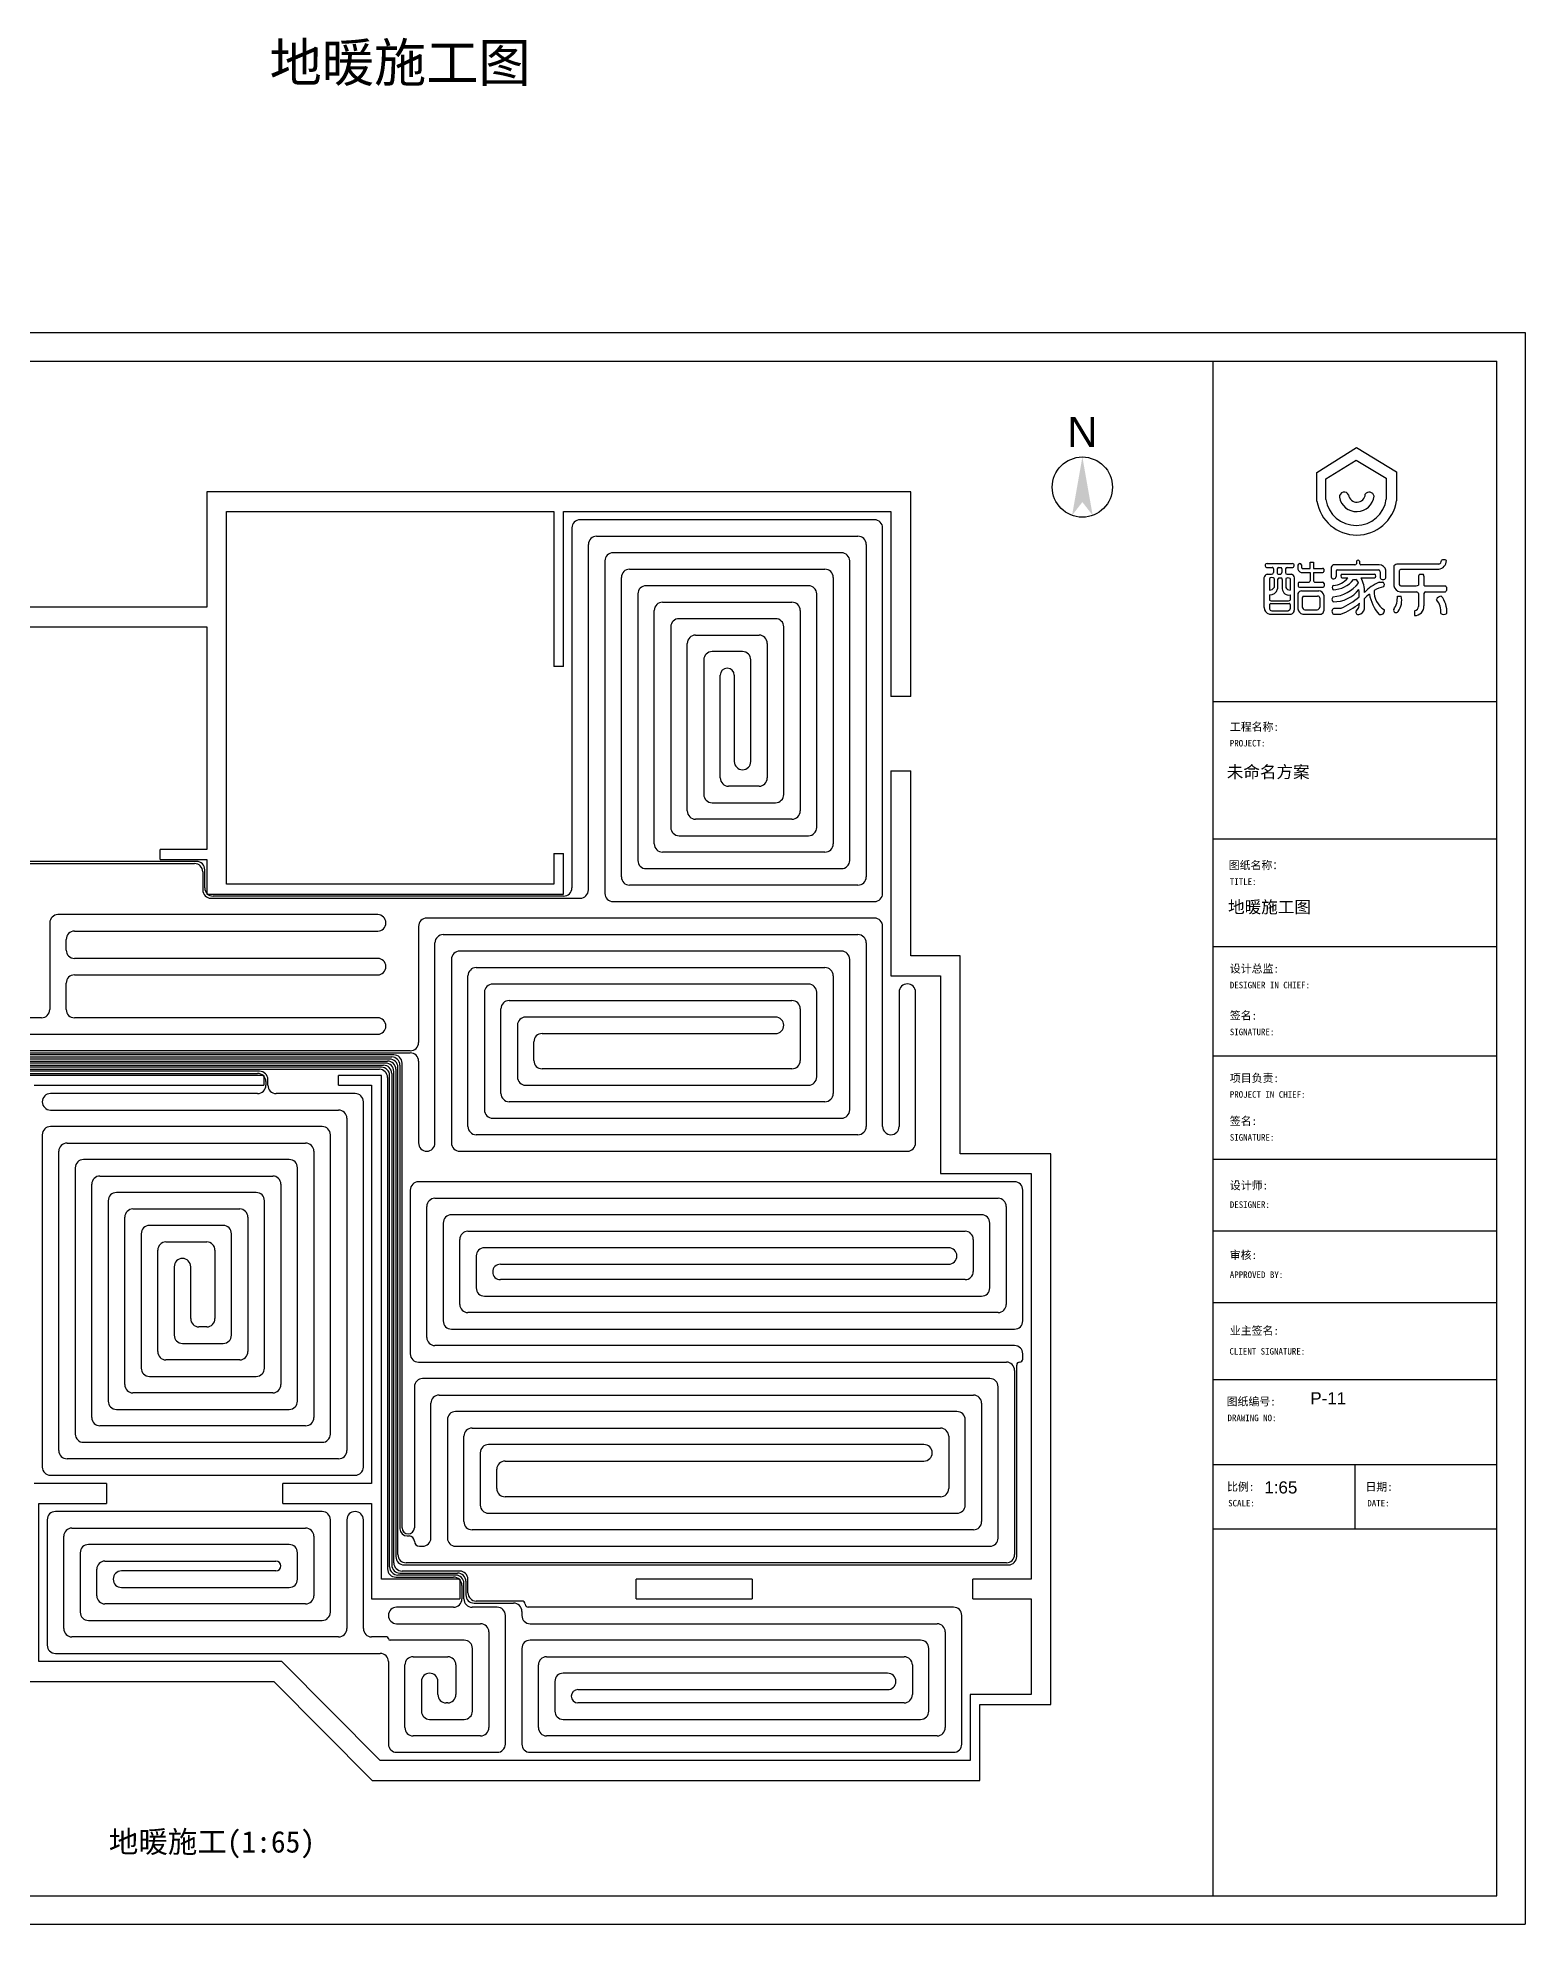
# Model space of a CAD drawing. Header units: inches. Extents: x 0 to 27300, y -27333 to -4451.
# Drawn here: x 9254 to 27300, y -27333 to -4451 of the extents above; entities that cross this region are included whole.
import ezdxf

# ---------------------------------------------------------------- set-up
doc = ezdxf.new("R2010")
doc.units = ezdxf.units.IN
doc.header["$MEASUREMENT"] = 0
for name, color, linetype in [('A2-建筑墙体', 255, 'Continuous'), ('P9-符号标注', 1, 'Continuous'), ('图框', 4, 'Continuous'), ('地暖管', 7, 'Continuous')]:
    doc.layers.add(name, color=color, linetype=linetype)
doc.styles.add('1dac53a31aeba2370b97106346818e54', font='', dxfattribs={"height": 43.198381})
doc.styles.add('1f488f4b2ef1b152d32ed8bb140b4ed1', font='', dxfattribs={"height": 43.198381})
doc.styles.add('2ee4a1918873d97d1977456be36b2fac', font='', dxfattribs={"height": 52.798021})
doc.styles.add('58c27925b294fd0c30aaffbcf10887a5', font='', dxfattribs={"height": 52.798021})
doc.styles.add('5d7050954b2bbd82e94d75c8334c1a07', font='', dxfattribs={"height": 52.798021})
doc.styles.add('6cdbe4c37f334f9b3f18b74c6616af9b', font='', dxfattribs={"height": 43.198381})
doc.styles.add('871ba157db02772189435026d6a1f12a', font='', dxfattribs={"height": 52.798021})
doc.styles.add('b55c54cd7af753c58a5ed410a0ddc4e6', font='', dxfattribs={"height": 43.198381})
doc.styles.add('DEFAULT_COMPASS_TEXT_STYLE13.239135297263294', font='', dxfattribs={"height": 198.587029})
doc.styles.add('eec79cf32286c9bcb9e9a0388136559f', font='', dxfattribs={"height": 43.198381})
doc.styles.add('fecaf8cb5bb26a9b40f5bfd342b1b301', font='', dxfattribs={"height": 52.798021})
doc.styles.add('LAYER_TEXT_STYLE_YELLOW_327.83400727600923_ZH', font='', dxfattribs={"height": 327.834007})
doc.styles.add('LAYER_TEXT_STYLE_YELLOW_650_ZH', font='', dxfattribs={"height": 580.357143})
doc.styles.add('macro_bim_design_name_ZH', font='', dxfattribs={"height": 80.1})
doc.styles.add('macro_bim_page_name_ZH', font='', dxfattribs={"height": 80.1})
doc.styles.add('macro_bim_page_number', font='', dxfattribs={"height": 80.1})
doc.styles.add('macro_bim_view_ratio', font='', dxfattribs={"height": 80.1})
doc.styles.get('1dac53a31aeba2370b97106346818e54').set_extended_font_data('SimSun')
doc.styles.get('1f488f4b2ef1b152d32ed8bb140b4ed1').set_extended_font_data('SimSun')
doc.styles.get('2ee4a1918873d97d1977456be36b2fac').set_extended_font_data('SimSun')
doc.styles.get('58c27925b294fd0c30aaffbcf10887a5').set_extended_font_data('SimSun')
doc.styles.get('5d7050954b2bbd82e94d75c8334c1a07').set_extended_font_data('SimSun')
doc.styles.get('6cdbe4c37f334f9b3f18b74c6616af9b').set_extended_font_data('SimSun')
doc.styles.get('871ba157db02772189435026d6a1f12a').set_extended_font_data('SimSun')
doc.styles.get('b55c54cd7af753c58a5ed410a0ddc4e6').set_extended_font_data('SimSun')
doc.styles.get('DEFAULT_COMPASS_TEXT_STYLE13.239135297263294').set_extended_font_data('Arial')
doc.styles.get('eec79cf32286c9bcb9e9a0388136559f').set_extended_font_data('SimSun')
doc.styles.get('fecaf8cb5bb26a9b40f5bfd342b1b301').set_extended_font_data('SimSun')
doc.styles.get('LAYER_TEXT_STYLE_YELLOW_327.83400727600923_ZH').set_extended_font_data('SimSun')
doc.styles.get('LAYER_TEXT_STYLE_YELLOW_650_ZH').set_extended_font_data('SimSun')
doc.styles.get('macro_bim_design_name_ZH').set_extended_font_data('SimSun')
doc.styles.get('macro_bim_page_name_ZH').set_extended_font_data('SimSun')
doc.styles.get('macro_bim_page_number').set_extended_font_data('Arial')
doc.styles.get('macro_bim_view_ratio').set_extended_font_data('Arial')

# ---------------------------------------------------------------- blocks, each defined once
blk = doc.blocks.new('1017054')
at = {"layer": '图框', "linetype": 'Continuous'}
for p, q in [((0.6, -8420), (11879.4, -8420)), ((0.6, -16820), (0.6, -8420)), ((11879.4, -8420), (11879.4, -16820)), ((150.6, -16670), (150.6, -8570)), ((155.4, -8570), (11729.4, -8570)), ((10229.5, -8570), (10229.5, -16670)), ((11729.4, -16670), (11729.4, -8570)), ((10779.5, -9157.8), (10989, -9025.4)), ((10989, -9025.4), (11199.7, -9154.6)), ((10779.5, -9309.1), (10779.5, -9157.8)), ((10827.1, -9190.6), (10985.9, -9092.1)), ((10985.9, -9092.1), (11145.7, -9187.4)), ((11199.7, -9154.6), (11199.7, -9308.1)), ((10827.1, -9300.7), (10827.1, -9190.6)), ((11145.7, -9187.4), (11145.7, -9298.5)), ((10516, -9638.2), (10649.4, -9638.2)), ((10679, -9646.9), (10679, -9668.4)), ((10698.5, -9645.8), (10698.5, -9659.9)), ((10743.9, -9664.3), (10743.9, -9631.6)), ((10743.9, -9631.6), (10761.1, -9631.6)), ((10761.1, -9631.6), (10761.1, -9664.3)), ((10978.7, -9644.7), (10871.7, -9644.7)), ((10987.8, -9625.8), (10987.8, -9639.2)), ((11005, -9625.8), (11005, -9639.2)), ((11108.5, -9644.7), (11010.5, -9644.7)), ((11185.8, -9651.3), (11185.8, -9755.9)), ((11423.8, -9641.2), (11208.3, -9641.2)), ((10500, -9714), (10500, -9870.6)), ((10516.5, -9694.8), (10539.6, -9694.8)), ((10517.5, -9659.8), (10542.9, -9659.8)), ((10529.4, -9718.3), (10529.4, -9778.2)), ((10550.4, -9666.9), (10550.4, -9686.3)), ((10553.1, -9717.5), (10553.1, -9764.5)), ((10568.9, -9666.9), (10568.9, -9686.3)), ((10572.1, -9722), (10572.1, -9772.4)), ((10578.3, -9659.6), (10588.4, -9659.6)), ((10578.3, -9694.8), (10588.4, -9694.8)), ((10578.3, -9714.4), (10588.4, -9714.4)), ((10593.9, -9666.9), (10593.9, -9686.3)), ((10596.3, -9722), (10596.3, -9772.4)), ((10613.6, -9666.9), (10613.6, -9686.3)), ((10614.5, -9717.5), (10614.5, -9764.5)), ((10621.8, -9694.8), (10644.9, -9694.8)), ((10622.9, -9659.8), (10647.9, -9659.8)), ((10637.7, -9718.3), (10637.7, -9778.2)), ((10660.1, -9714), (10660.1, -9884.4)), ((10680.2, -9743.1), (10680.2, -9757.9)), ((10686.9, -9736.4), (10739.1, -9736.4)), ((10704.1, -9686.4), (10743.9, -9686.4)), ((10704.3, -9664.3), (10743.9, -9664.3)), ((10743.9, -9686.4), (10743.9, -9730)), ((10761.1, -9664.3), (10809.3, -9664.3)), ((10761.1, -9685.6), (10809.8, -9685.6)), ((10761.1, -9685.6), (10761.1, -9730.2)), ((10766.4, -9736.4), (10808.7, -9736.4)), ((10816.5, -9668.6), (10816.5, -9680.6)), ((10817.3, -9743.3), (10817.3, -9757.7)), ((10855.3, -9657.7), (10855.3, -9708.4)), ((10880.1, -9678.8), (10880.1, -9706.5)), ((10887.5, -9672), (11104.9, -9672)), ((10910.4, -9714.1), (10943, -9714.1)), ((10912.3, -9694.7), (11083.7, -9694.7)), ((10973.1, -9723), (10985.5, -9723)), ((11012.4, -9714.1), (11083.9, -9714.1)), ((11107.6, -9737.1), (11127, -9737.1)), ((11113.3, -9682.5), (11113.3, -9713.5)), ((11143.8, -9714.1), (11143.8, -9674.1)), ((11213, -9677.6), (11213, -9748.9)), ((11222.8, -9756.7), (11303.9, -9756.7)), ((11223.1, -9668.1), (11422.3, -9668.1)), ((11314.9, -9705.6), (11314.9, -9751.8)), ((11322.9, -9694.6), (11339.5, -9694.6)), ((11344.4, -9705.7), (11344.4, -9752.1)), ((11354.5, -9757), (11454.4, -9757)), ((10529.4, -9804.4), (10529.4, -9831)), ((10529.4, -9853.9), (10529.4, -9876.8)), ((10535.8, -9849.4), (10633.5, -9849.4)), ((10537.1, -9834.6), (10630, -9834.6)), ((10637.7, -9804.4), (10637.7, -9831)), ((10637.7, -9853.9), (10637.7, -9876.8)), ((10678.1, -9795.8), (10678.1, -9878.3)), ((10687.1, -9763.1), (10811.6, -9763.1)), ((10698.5, -9782.5), (10789.7, -9782.5)), ((10701.9, -9821.1), (10701.9, -9867.3)), ((10706.1, -9809.8), (10782.9, -9809.8)), ((10795, -9819.6), (10795, -9869.2)), ((10815.4, -9806), (10815.4, -9888.1)), ((11031, -9876.9), (11031, -9822.5)), ((11203.9, -9809.9), (11224.6, -9809.9)), ((11218.2, -9787.6), (11305.1, -9787.6)), ((11316.4, -9796.6), (11316.4, -9864.4)), ((11343.9, -9796.4), (11343.9, -9861.9)), ((11352.4, -9787.6), (11454.7, -9787.6)), ((11462.8, -9763.9), (11462.8, -9780.4)), ((10528.2, -9905.3), (10643.9, -9905.3)), ((10541, -9887.2), (10629.8, -9887.2)), ((10704.2, -9905.1), (10801.8, -9905.1)), ((10715.6, -9882.4), (10779.9, -9882.4)), ((10867.5, -9906.4), (10905, -9906.4)), ((10907.3, -9874.9), (10869.2, -9874.9)), ((11295.1, -9888.3), (11295.1, -9912.6)), ((11729.4, -10367.6), (10229.5, -10367.6)), ((10229.5, -11091), (11729.4, -11091)), ((10229.5, -11659.7), (11729.4, -11659.7)), ((10229.5, -12237.2), (11729.4, -12237.2)), ((10229.5, -12781.3), (11729.4, -12781.3)), ((10229.5, -13160.2), (11729.4, -13160.2)), ((10229.5, -13539.2), (11729.4, -13539.2)), ((10229.5, -13944.1), (11729.4, -13944.1)), ((10229.5, -14394.1), (11729.4, -14394.1)), ((10979.4, -14394.1), (10979.4, -14733.7)), ((10229.5, -14733.7), (11729.4, -14733.7)), ((150.6, -16670), (11729.4, -16670)), ((0.6, -16820), (11879.4, -16820))]:
    blk.add_line(p, q, dxfattribs=at)
for centre, radius, start, end in [((10989.5, -9275.6), 212.7, 189.06326, 351.22537), ((10986.2, -9276.4), 161, 188.67877, 352.08264), ((10923.6, -9287.3), 25.6, 25.4217, 181.47552), ((10989.2, -9271.9), 92.6, 189.98711, 353.32388), ((10990.5, -9270.3), 44.2, 187.87552, 356.26453), ((11055.9, -9287.3), 25.6, 10.33016, 146.54958), ((10516.9, -9649), 10.8, 94.31777, 273.35043), ((10648.6, -9649), 10.8, 266.64957, 85.68223), ((10688.9, -9649), 10.2, 18.32617, 167.8205), ((10874, -9664.4), 19.8, 96.6007, 160.3597), ((10978.9, -9634.8), 9.89, 268.87418, 333.44443), ((10996.4, -9631.7), 10.4, 34.3448, 145.6552), ((11011.8, -9638), 6.85, 190.65553, 259.34445), ((11105.8, -9683.8), 39.2, 14.29939, 86.08947), ((11207.9, -9670.3), 29.1, 89.06215, 139.2711), ((11417.5, -9623), 45.4, 276.04296, 0.65613), ((11418.2, -9624.1), 18, 287.89719, 5.26145), ((11449.5, -9642.5), 24.2, 56.36841, 123.63158), ((10522.7, -9716.8), 22.9, 105.83975, 172.95766), ((10541.5, -9726.9), 14.9, 39.01448, 144.50691), ((10539.7, -9683.8), 11, 269.14342, 346.82722), ((10543.6, -9666.6), 6.82, 357.98129, 95.32506), ((10578, -9668.9), 9.33, 88.04288, 167.30389), ((10577.1, -9686.7), 8.15, 177.11169, 278.98932), ((10580.1, -9722.1), 7.97, 102.506, 178.97522), ((10587.9, -9665.7), 6.14, 349.24252, 85.66618), ((10584.8, -9686.4), 9.14, 292.98911, 0.31258), ((10588.7, -9722), 7.62, 359.86447, 92.47381), ((10622.4, -9668.9), 9.02, 87.0265, 167.29825), ((10622.1, -9686.4), 8.43, 179.77374, 268.00348), ((10625.6, -9733.6), 19.5, 51.82613, 124.56226), ((10640.8, -9713.7), 19.4, 359.2366, 77.79726), ((10702.5, -9662), 24.4, 195.3683, 273.70917), ((10687.9, -9744.1), 7.75, 97.02299, 172.38785), ((10703.6, -9659.4), 5.04, 186.11292, 278.41232), ((10736.8, -9729.7), 7.12, 288.75772, 357.82544), ((10769.1, -9728.8), 8.1, 189.86636, 250.41756), ((10809.1, -9744.7), 8.27, 9.89262, 92.87217), ((10809.5, -9672.2), 7.85, 27.06586, 91.1627), ((10808.8, -9677.4), 8.28, 276.56808, 337.70407), ((10867.7, -9707.1), 12.5, 186.18703, 2.53611), ((10874.6, -9766.5), 14.8, 121.83917, 226.61217), ((10858.4, -9629.4), 148, 272.30258, 320.77209), ((10846, -9619.7), 195.6, 275.85745, 321.34119), ((10859.3, -9646.7), 107.5, 273.95236, 321.12869), ((10887.7, -9679.7), 7.63, 91.63091, 173.24155), ((10916.3, -9704.9), 10.9, 111.61272, 237.21278), ((10965.6, -9751), 34.4, 15.36733, 54.46764), ((10883.2, -9785), 147.4, 357.88465, 28.76708), ((11214.4, -9973.6), 259.6, 114.30819, 135.12674), ((11080.2, -9704.5), 10.3, 291.04973, 70.19579), ((11102.5, -9682.6), 10.8, 0.02101, 77.29861), ((11128.7, -9706.7), 16.8, 203.57852, 334.05096), ((11119.5, -9751.2), 16, 317.39698, 62.11168), ((11224.2, -9749.1), 39, 189.98938, 261.04294), ((11226.9, -9682.3), 14.7, 105.19199, 161.43864), ((11223.5, -9745.7), 11.1, 197.06299, 266.0296), ((11302.3, -9738.5), 18.3, 274.95343, 313.25104), ((11330.2, -9708.3), 15.5, 118.11695, 170.12964), ((11327.8, -9706.4), 16.6, 2.43148, 45.33025), ((11354.6, -9743.9), 13.1, 218.86043, 269.43164), ((11453.5, -9766.6), 9.65, 16.3888, 84.90044), ((10530.2, -9752), 26.2, 268.28604, 331.4678), ((10530.3, -9761.2), 43.2, 268.70709, 344.96225), ((10536.5, -9825.9), 8.72, 215.6619, 274.05521), ((10535.6, -9856), 6.59, 88.46243, 161.40648), ((10631.6, -9769.6), 35.4, 184.56529, 280.02182), ((10634.3, -9757.4), 21, 199.75555, 279.22992), ((10629.6, -9823.7), 10.9, 272.46893, 318.04303), ((10633.5, -9853.6), 4.23, 356.58331, 90.13579), ((10701.1, -9808.8), 26.4, 95.46915, 150.42928), ((10687.8, -9754.9), 8.21, 201.55894, 265.2478), ((10722.2, -9822.1), 20.2, 142.48921, 177.23819), ((10782.1, -9823.2), 13.4, 15.3429, 86.46938), ((10788.8, -9809.4), 26.9, 7.31535, 87.96974), ((10810.9, -9756.6), 6.48, 276.52054, 350.24731), ((10874.6, -9827.3), 15.7, 123.37817, 235.87286), ((10866.8, -9668.8), 171.6, 269.65518, 321.42886), ((10796.3, -9609.5), 316.2, 290.11771, 311.01816), ((10725, -9487.1), 428.5, 295.18491, 310.27374), ((10952.8, -9851), 51.1, 311.40309, 3.37904), ((10883.7, -9798.1), 119.4, 352.30381, 10.76487), ((11271.5, -10063.7), 340.6, 129.22598, 134.91631), ((11283.8, -9756.8), 231.7, 190.70569, 220.3029), ((11194.2, -9786.5), 112.8, 177.3231, 238.5217), ((11148.4, -9880.9), 120, 98.18986, 123.83833), ((11091.4, -9817.7), 112.8, 325.90021, 3.97691), ((11126.6, -9832.2), 100.5, 323.81286, 12.79996), ((11302.4, -9802.6), 15.2, 23.19769, 79.76546), ((11354, -9797.7), 10.2, 98.95345, 172.60139), ((11438, -9839.4), 29.6, 93.67776, 159.45251), ((11344.6, -9889.3), 89.2, 351.62787, 42.57758), ((11332.1, -9893.1), 133.1, 356.08577, 38.6706), ((11455.1, -9779.9), 7.71, 266.93219, 356.95544), ((10539.4, -9867.4), 39.5, 184.54605, 253.58766), ((10540.3, -9876.3), 11, 182.87885, 273.35272), ((10627.2, -9877), 10.5, 284.46104, 1.14558), ((10638.4, -9884.3), 21.7, 284.70413, 359.86534), ((10711.5, -9872), 33.9, 190.68318, 257.6799), ((10719.3, -9865.3), 17.5, 186.44353, 257.53091), ((10778.4, -9865.5), 17, 275.00122, 347.37064), ((10798.7, -9888.7), 16.7, 280.69152, 1.98886), ((10876.2, -9891.1), 17.6, 113.26645, 240.43211), ((10998.2, -9895.2), 13, 153.43144, 282.69986), ((10986.7, -9864), 46.1, 288.01257, 343.66019), ((11115, -9887.3), 20.9, 247.69598, 13.05991), ((11196.8, -9885), 12.7, 161.60144, 329.06567), ((11296.4, -9865), 47.6, 268.32184, 3.75751), ((11290, -9862.4), 26.5, 281.04559, 355.65503), ((11448.7, -9874.7), 31.9, 240.08498, 300.52454)]:
    blk.add_arc(centre, radius, start, end, dxfattribs=at)
at = {"layer": '图框', "color": 255, "attachment_point": 1, "line_spacing_factor": 0.8}
for s, insert, char_height, style in [('工程名称:', (10319.5, -10479.1), 42.24, '871ba157db02772189435026d6a1f12a'), ('PROJECT:', (10319.5, -10569.3), 34.56, '1f488f4b2ef1b152d32ed8bb140b4ed1'), ('图纸名称：', (10313.6, -11209.7), 42.24, '58c27925b294fd0c30aaffbcf10887a5'), ('TITLE:', (10319.5, -11300), 34.56, '1f488f4b2ef1b152d32ed8bb140b4ed1'), ('设计总监:', (10319.5, -11755.4), 42.24, '5d7050954b2bbd82e94d75c8334c1a07'), ('DESIGNER IN CHIEF:', (10319.5, -11845.7), 34.559, '6cdbe4c37f334f9b3f18b74c6616af9b'), ('签名:', (10319.5, -12002.9), 42.24, '5d7050954b2bbd82e94d75c8334c1a07'), ('SIGNATURE:', (10319.5, -12093.2), 34.56, '6cdbe4c37f334f9b3f18b74c6616af9b'), ('项目负责:', (10319.5, -12332.9), 42.24, '5d7050954b2bbd82e94d75c8334c1a07'), ('PROJECT IN CHIEF:', (10319.5, -12423.2), 34.559, 'b55c54cd7af753c58a5ed410a0ddc4e6'), ('签名:', (10319.5, -12559.4), 42.24, '2ee4a1918873d97d1977456be36b2fac'), ('SIGNATURE:', (10319.5, -12649.7), 34.56, '6cdbe4c37f334f9b3f18b74c6616af9b'), ('设计师:', (10319.5, -12899.4), 42.24, '2ee4a1918873d97d1977456be36b2fac'), ('DESIGNER:', (10319.5, -13004.5), 34.56, '6cdbe4c37f334f9b3f18b74c6616af9b'), ('审核:', (10319.5, -13267), 42.24, '2ee4a1918873d97d1977456be36b2fac'), ('APPROVED BY:', (10319.5, -13374.3), 34.559, 'eec79cf32286c9bcb9e9a0388136559f'), ('业主签名:', (10319.5, -13666), 42.24, 'fecaf8cb5bb26a9b40f5bfd342b1b301'), ('CLIENT SIGNATURE:', (10317.8, -13778.8), 34.559, '6cdbe4c37f334f9b3f18b74c6616af9b'), ('图纸编号:', (10302.5, -14039.8), 42.24, '2ee4a1918873d97d1977456be36b2fac'), ('DRAWING NO:', (10307.3, -14130.1), 34.559, '1dac53a31aeba2370b97106346818e54'), ('比例:', (10304.8, -14489.8), 42.24, '2ee4a1918873d97d1977456be36b2fac'), ('日期:', (11035.5, -14489.8), 42.24, '2ee4a1918873d97d1977456be36b2fac'), ('SCALE:', (10310.7, -14580.1), 34.56, '1f488f4b2ef1b152d32ed8bb140b4ed1'), ('DATE:', (11045.4, -14580.1), 34.56, '1f488f4b2ef1b152d32ed8bb140b4ed1')]:
    blk.add_mtext(s, dxfattribs=dict(at, insert=insert, char_height=char_height, style=style))

msp = doc.modelspace()

# ---------------------------------------------------------------- hatches: boundary and pattern name
at = {"layer": 'P9-符号标注'}
msp.add_hatch(color=0, dxfattribs=at).paths.add_polyline_path([(21927, -10083), (21802, -10244), (21927, -9536), (22052, -10244)], flags=0)

# ---------------------------------------------------------------- linework, layer by layer
at = {"layer": 'A2-建筑墙体', "color": 255, "linetype": 'Continuous'}
for p, q in [((11304, -9957), (11304, -10197)), ((19844, -9957), (11304, -9957)), ((19844, -10197), (19844, -9957)), ((11304, -10197), (11304, -11357)), ((11544, -10197), (15514, -10197)), ((11544, -14717), (11544, -10197)), ((15514, -10197), (15514, -12076)), ((15634, -10197), (19604, -10197)), ((15634, -12076), (15634, -10197)), ((19604, -10197), (19604, -12442)), ((19844, -12442), (19844, -10197)), ((11304, -11357), (8669, -11357)), ((8669, -11597), (11304, -11597)), ((11304, -11597), (11304, -14297)), ((15634, -12076), (15514, -12076)), ((15634, -12076), (15514, -12076)), ((19844, -12442), (19604, -12442)), ((19844, -12442), (19604, -12442)), ((19604, -13342), (19604, -15587)), ((19604, -13342), (19844, -13342)), ((19604, -13342), (19844, -13342)), ((19844, -15587), (19844, -13342)), ((11304, -14297), (10738, -14297)), ((10738, -14417), (10738, -14297)), ((10738, -14417), (10738, -14297)), ((15514, -14344), (15514, -14717)), ((15514, -14344), (15634, -14344)), ((15514, -14344), (15634, -14344)), ((15634, -14837), (15634, -14344)), ((10738, -14417), (11304, -14417)), ((11304, -14417), (11304, -14717)), ((11304, -14717), (11304, -14837)), ((11304, -14837), (15514, -14837)), ((15514, -14717), (11544, -14717)), ((15514, -14837), (15634, -14837)), ((19604, -15587), (19604, -15827)), ((20444, -15587), (19844, -15587)), ((20444, -15827), (20444, -15587)), ((19604, -15827), (20204, -15827)), ((20204, -15827), (20204, -18227)), ((20444, -17987), (20444, -15827)), ((11996, -17037), (4424, -17037)), ((9209, -17157), (11996, -17157)), ((11996, -17037), (11996, -17157)), ((11996, -17037), (11996, -17157)), ((13424, -17037), (12904, -17037)), ((12904, -17157), (12904, -17037)), ((12904, -17157), (12904, -17037)), ((12904, -17157), (13304, -17157)), ((13304, -17157), (13304, -21987)), ((13424, -17157), (13424, -17037)), ((13424, -23147), (13424, -17157)), ((21304, -17987), (20444, -17987)), ((21544, -17987), (21304, -17987)), ((21544, -24667), (21544, -17987)), ((20204, -18227), (20444, -18227)), ((20444, -18227), (21304, -18227)), ((21304, -18227), (21304, -23147)), ((10087, -21987), (9209, -21987)), ((10087, -21987), (10087, -22227)), ((10087, -21987), (10087, -22227)), ((13304, -21987), (12227, -21987)), ((12227, -22227), (12227, -21987)), ((12227, -22227), (12227, -21987)), ((9269, -22227), (10087, -22227)), ((9269, -24147), (9269, -22227)), ((12227, -22227), (13304, -22227)), ((13304, -22227), (13304, -23147)), ((13304, -23147), (13304, -23387)), ((14374, -23147), (13424, -23147)), ((14374, -23147), (14374, -23387)), ((14374, -23147), (14374, -23387)), ((17920, -23147), (16514, -23147)), ((16514, -23387), (16514, -23147)), ((16514, -23387), (16514, -23147)), ((17920, -23147), (17920, -23387)), ((17920, -23147), (17920, -23387)), ((21304, -23147), (20596, -23147)), ((20596, -23387), (20596, -23147)), ((20596, -23387), (20596, -23147)), ((13304, -23387), (14374, -23387)), ((16514, -23387), (17920, -23387)), ((20596, -23387), (21304, -23387)), ((21304, -23387), (21304, -24547)), ((12216, -24147), (9269, -24147)), ((13408, -25347), (12216, -24147)), ((4729, -24387), (12116, -24387)), ((12116, -24387), (13309, -25587)), ((20684, -24547), (20564, -24547)), ((20564, -24547), (20564, -25347)), ((21304, -24547), (20684, -24547)), ((20684, -25587), (20684, -24667)), ((20684, -24667), (21304, -24667)), ((21304, -24667), (21544, -24667)), ((20564, -25347), (13408, -25347)), ((13309, -25587), (20564, -25587)), ((20564, -25587), (20684, -25587))]:
    msp.add_line(p, q, dxfattribs=at)
at = {"layer": 'P9-符号标注', "color": 0, "linetype": 'Continuous'}
msp.add_circle((21927, -9901), 365, dxfattribs=at)
at = {"layer": '地暖管', "color": 242, "linetype": 'Continuous', "true_color": 0xbd002e}
for p, q in [((15734, -10397), (15734, -14762)), ((19404, -10297), (15834, -10297)), ((16034, -10497), (19204, -10497)), ((19504, -14829), (19504, -10397)), ((15934, -14787), (15934, -10597)), ((19004, -10697), (16234, -10697)), ((19304, -10597), (19304, -14629)), ((16134, -10797), (16134, -14829)), ((16434, -10897), (18804, -10897)), ((19104, -14429), (19104, -10797)), ((16334, -14629), (16334, -10997)), ((16534, -11197), (16534, -14429)), ((18604, -11097), (16634, -11097)), ((18704, -14029), (18704, -11197)), ((18904, -10997), (18904, -14229)), ((16734, -14229), (16734, -11397)), ((16834, -11297), (18404, -11297)), ((18504, -11397), (18504, -13829)), ((16934, -11597), (16934, -14029)), ((18204, -11497), (17034, -11497)), ((18304, -13629), (18304, -11597)), ((17134, -13829), (17134, -11797)), ((17234, -11697), (18004, -11697)), ((17804, -11897), (17434, -11897)), ((18104, -11797), (18104, -13429)), ((17334, -11997), (17334, -13629)), ((17904, -13229), (17904, -11997)), ((17534, -13429), (17534, -12182)), ((17704, -12182), (17704, -13229)), ((18004, -13529), (17634, -13529)), ((18404, -13929), (17234, -13929)), ((17434, -13729), (18204, -13729)), ((17034, -14129), (18604, -14129)), ((18804, -14329), (16834, -14329)), ((11180, -14442), (8794, -14442)), ((8819, -14467), (11155, -14467)), ((11255, -14567), (11255, -14787)), ((11280, -14762), (11280, -14542)), ((16634, -14529), (19004, -14529)), ((15634, -14862), (11380, -14862)), ((19204, -14729), (16434, -14729)), ((13378, -15087), (9499, -15087)), ((11355, -14887), (15834, -14887)), ((16234, -14929), (19404, -14929)), ((9399, -15187), (9399, -16238)), ((9699, -15287), (13378, -15287)), ((13873, -15229), (13873, -16638)), ((19404, -15129), (13973, -15129)), ((14173, -15329), (19204, -15329)), ((19504, -17656), (19504, -15229)), ((9599, -15517), (9599, -15387)), ((14073, -17856), (14073, -15429)), ((19004, -15529), (14373, -15529)), ((19304, -15429), (19304, -17656)), ((13378, -15617), (9699, -15617)), ((14273, -15629), (14273, -17856)), ((14573, -15729), (18804, -15729)), ((19104, -17456), (19104, -15629)), ((9599, -16238), (9599, -15917)), ((9699, -15817), (13378, -15817)), ((14473, -17656), (14473, -15829)), ((18604, -15929), (14773, -15929)), ((18904, -15829), (18904, -17256)), ((14673, -16029), (14673, -17456)), ((14873, -17256), (14873, -16229)), ((14973, -16129), (18404, -16129)), ((18504, -16229), (18504, -16856)), ((18704, -17056), (18704, -16029)), ((19704, -16027), (19704, -17656)), ((19904, -17856), (19904, -16027)), ((9299, -16338), (3674, -16338)), ((13378, -16338), (9699, -16338)), ((15073, -16429), (15073, -17056)), ((18204, -16329), (15173, -16329)), ((4200, -16538), (13378, -16538)), ((15273, -16856), (15273, -16629)), ((15373, -16529), (18204, -16529)), ((13773, -16738), (4225, -16738)), ((4250, -16763), (13773, -16763)), ((13573, -16788), (4275, -16788)), ((4300, -16813), (13548, -16813)), ((13523, -16838), (4325, -16838)), ((4350, -16863), (13498, -16863)), ((13473, -16888), (4375, -16888)), ((4400, -16913), (13448, -16913)), ((13648, -16913), (13648, -22536)), ((13673, -22523), (13673, -16888)), ((13873, -16863), (13873, -17856)), ((13423, -16938), (4425, -16938)), ((4450, -16963), (13398, -16963)), ((11946, -16987), (4475, -16987)), ((4484, -17012), (11921, -17012)), ((12021, -17112), (12021, -17157)), ((12046, -17157), (12046, -17087)), ((13498, -17063), (13498, -23022)), ((13523, -22997), (13523, -17038)), ((13548, -17013), (13548, -22973)), ((13573, -22948), (13573, -16988)), ((13598, -16963), (13598, -22873)), ((13623, -22848), (13623, -16938)), ((15173, -17156), (18604, -17156)), ((18404, -16956), (15373, -16956)), ((11921, -17257), (9409, -17257)), ((13104, -17257), (12146, -17257)), ((13204, -21787), (13204, -17357)), ((18804, -17356), (14973, -17356)), ((9409, -17457), (12904, -17457)), ((13004, -17557), (13004, -21587)), ((14773, -17556), (19004, -17556)), ((9309, -17757), (9309, -21787)), ((12704, -17657), (9409, -17657)), ((12804, -21387), (12804, -17757)), ((19204, -17756), (14573, -17756)), ((9509, -21587), (9509, -17957)), ((9609, -17857), (12504, -17857)), ((12304, -18057), (9809, -18057)), ((12604, -17957), (12604, -21187)), ((14373, -17956), (19804, -17956)), ((9709, -18157), (9709, -21387)), ((10009, -18257), (12104, -18257)), ((12404, -20987), (12404, -18157)), ((9909, -21187), (9909, -18357)), ((11904, -18457), (10209, -18457)), ((12204, -18357), (12204, -20787)), ((13773, -18427), (13773, -20414)), ((21104, -18327), (13873, -18327)), ((14073, -18527), (20904, -18527)), ((21204, -20014), (21204, -18427)), ((10109, -18557), (10109, -20987)), ((10309, -20787), (10309, -18757)), ((10409, -18657), (11704, -18657)), ((11804, -18757), (11804, -20387)), ((12004, -20587), (12004, -18557)), ((13973, -20214), (13973, -18627)), ((20704, -18727), (14273, -18727)), ((21004, -18627), (21004, -19814)), ((10509, -18957), (10509, -20587)), ((11504, -18857), (10609, -18857)), ((11604, -20187), (11604, -18957)), ((14173, -18827), (14173, -20014)), ((14473, -18927), (20504, -18927)), ((20804, -19614), (20804, -18827)), ((10709, -20387), (10709, -19157)), ((10809, -19057), (11304, -19057)), ((11404, -19157), (11404, -19987)), ((14373, -19814), (14373, -19027)), ((20304, -19127), (14673, -19127)), ((20604, -19027), (20604, -19414)), ((10909, -19357), (10909, -20187)), ((11109, -19987), (11109, -19357)), ((14573, -19227), (14573, -19614)), ((14773, -19421), (14773, -19420)), ((14866, -19327), (20304, -19327)), ((20504, -19514), (14866, -19514)), ((14673, -19714), (20704, -19714)), ((11304, -20087), (11209, -20087)), ((14273, -20114), (21104, -20114)), ((20904, -19914), (14473, -19914)), ((11009, -20287), (11504, -20287)), ((21104, -20314), (14073, -20314)), ((11704, -20487), (10809, -20487)), ((13873, -20514), (21005, -20514)), ((21130, -22873), (21130, -20551)), ((21167, -20514), (21167, -20514)), ((21204, -20477), (21204, -20414)), ((10609, -20687), (11904, -20687)), ((13823, -20814), (13823, -22523)), ((20805, -20714), (13923, -20714)), ((20905, -22648), (20905, -20814)), ((21105, -20614), (21105, -22848)), ((12104, -20887), (10409, -20887)), ((14023, -22648), (14023, -21014)), ((14123, -20914), (20605, -20914)), ((20705, -21014), (20705, -22448)), ((10209, -21087), (12304, -21087)), ((14223, -21214), (14223, -22648)), ((20405, -21114), (14323, -21114)), ((20505, -22248), (20505, -21214)), ((9809, -21487), (12704, -21487)), ((12504, -21287), (10009, -21287)), ((14423, -22448), (14423, -21414)), ((14523, -21314), (20205, -21314)), ((20305, -21414), (20305, -22048)), ((12904, -21687), (9609, -21687)), ((14623, -21614), (14623, -22248)), ((20005, -21514), (14723, -21514)), ((14923, -21714), (20005, -21714)), ((9409, -21887), (13104, -21887)), ((14823, -22048), (14823, -21814)), ((20205, -22148), (14923, -22148)), ((12704, -22327), (9469, -22327)), ((14723, -22348), (20405, -22348)), ((9369, -22427), (9369, -23947)), ((9569, -23747), (9569, -22627)), ((9669, -22527), (12504, -22527)), ((12604, -22627), (12604, -23347)), ((12804, -23547), (12804, -22427)), ((13004, -22427), (13004, -23747)), ((13204, -23747), (13204, -22427)), ((13735, -22623), (13761, -22623)), ((13748, -22598), (13748, -22598)), ((20605, -22548), (14523, -22548)), ((9769, -22827), (9769, -23547)), ((12304, -22727), (9869, -22727)), ((12404, -23147), (12404, -22827)), ((13823, -22685), (13823, -22686)), ((13885, -22748), (13923, -22748)), ((14323, -22748), (20805, -22748)), ((9969, -23347), (9969, -23027)), ((10069, -22927), (12144, -22927)), ((12144, -23047), (10269, -23047)), ((14324, -23097), (13623, -23097)), ((13648, -23073), (14348, -23073)), ((14373, -23048), (13673, -23048)), ((13698, -22973), (21030, -22973)), ((21005, -22948), (13723, -22948)), ((10269, -23247), (12304, -23247)), ((13598, -23122), (14299, -23122)), ((14399, -23222), (14399, -23387)), ((14424, -23387), (14424, -23197)), ((14448, -23173), (14448, -23337)), ((14473, -23312), (14473, -23148)), ((12504, -23447), (10069, -23447)), ((14299, -23487), (13608, -23487)), ((14827, -23487), (14524, -23487)), ((14548, -23437), (15027, -23437)), ((15130, -23412), (14573, -23412)), ((15127, -23537), (15127, -23587)), ((15167, -23450), (15167, -23449)), ((20364, -23487), (15204, -23487)), ((9869, -23647), (12704, -23647)), ((13608, -23687), (14627, -23687)), ((14727, -23787), (14727, -24947)), ((14927, -25147), (14927, -23587)), ((15227, -23687), (20164, -23687)), ((20264, -23787), (20264, -24947)), ((20464, -25147), (20464, -23587)), ((12904, -23847), (9669, -23847)), ((13488, -23847), (13304, -23847)), ((14427, -23887), (13528, -23887)), ((14527, -24747), (14527, -23987)), ((15127, -23987), (15127, -25147)), ((19964, -23887), (15227, -23887)), ((20064, -24747), (20064, -23987)), ((9469, -24047), (13408, -24047)), ((13508, -24147), (13508, -25147)), ((13708, -24947), (13708, -24187)), ((13808, -24087), (14227, -24087)), ((14327, -24187), (14327, -24547)), ((15327, -24947), (15327, -24187)), ((15427, -24087), (19764, -24087)), ((19864, -24187), (19864, -24547)), ((13908, -24387), (13908, -24747)), ((14108, -24547), (14108, -24387)), ((15527, -24387), (15527, -24747)), ((19564, -24287), (15627, -24287)), ((14227, -24647), (14208, -24647)), ((15807, -24487), (19564, -24487)), ((19764, -24647), (15807, -24647)), ((14008, -24847), (14427, -24847)), ((15627, -24847), (19964, -24847)), ((14627, -25047), (13808, -25047)), ((20164, -25047), (15427, -25047)), ((13608, -25247), (14827, -25247)), ((15227, -25247), (20364, -25247))]:
    msp.add_line(p, q, dxfattribs=at)
for centre, radius, start, end in [((15834, -10397), 100, 90, 180), ((16034, -10597), 100, 90, 180), ((19204, -10597), 100, 0, 90), ((19404, -10397), 100, 0, 90), ((16234, -10797), 100, 90, 180), ((19004, -10797), 100, 0, 90), ((16434, -10997), 100, 90, 180), ((18804, -10997), 100, 0, 90), ((16634, -11197), 100, 90, 180), ((18604, -11197), 100, 0, 90), ((16834, -11397), 100, 90, 180), ((18404, -11397), 100, 0, 90), ((17034, -11597), 100, 90, 180), ((18204, -11597), 100, 0, 90), ((17234, -11797), 100, 90, 180), ((17434, -11997), 100, 90, 180), ((17804, -11997), 100, 0, 90), ((18004, -11797), 100, 0, 90), ((17619, -12182), 85, 90, 180), ((17619, -12182), 85, 0, 90), ((17804, -13229), 100, 180, 270), ((17804, -13229), 100, 270, 0), ((17634, -13429), 100, 180, 270), ((18004, -13429), 100, 270, 0), ((17434, -13629), 100, 180, 270), ((18204, -13629), 100, 270, 0), ((17234, -13829), 100, 180, 270), ((18404, -13829), 100, 270, 0), ((17034, -14029), 100, 180, 270), ((18604, -14029), 100, 270, 0), ((16834, -14229), 100, 180, 270), ((18804, -14229), 100, 270, 0), ((11155, -14567), 100, 0, 90), ((11180, -14542), 100, 0, 90), ((16434, -14629), 100, 180, 270), ((16634, -14429), 100, 180, 270), ((19004, -14429), 100, 270, 0), ((19204, -14629), 100, 270, 0), ((11355, -14787), 100, 180, 270), ((11380, -14762), 100, 180, 270), ((15634, -14762), 100, 270, 0), ((15834, -14787), 100, 270, 0), ((16234, -14829), 100, 180, 270), ((19404, -14829), 100, 270, 0), ((9499, -15187), 100, 90, 180), ((13378, -15187), 100, 0, 90), ((9699, -15387), 100, 90, 180), ((13378, -15187), 100, 270, 0), ((13973, -15229), 100, 90, 180), ((14173, -15429), 100, 90, 180), ((19204, -15429), 100, 0, 90), ((19404, -15229), 100, 0, 90), ((9699, -15517), 100, 180, 270), ((14373, -15629), 100, 90, 180), ((19004, -15629), 100, 0, 90), ((13378, -15717), 100, 0, 90), ((13378, -15717), 100, 270, 0), ((14573, -15829), 100, 90, 180), ((18804, -15829), 100, 0, 90), ((9699, -15917), 100, 90, 180), ((14773, -16029), 100, 90, 180), ((18604, -16029), 100, 0, 90), ((19804, -16027), 100, 90, 180), ((19804, -16027), 100, 0, 90), ((9299, -16238), 100, 270, 0), ((9699, -16238), 100, 180, 270), ((14973, -16229), 100, 90, 180), ((18404, -16229), 100, 0, 90), ((13378, -16438), 100, 0, 90), ((13378, -16438), 100, 270, 0), ((15173, -16429), 100, 90, 180), ((18204, -16429), 100, 0, 90), ((18204, -16429), 100, 270, 0), ((13773, -16638), 100, 270, 0), ((15373, -16629), 100, 90, 180), ((13448, -17013), 100, 0, 90), ((13473, -16988), 100, 0, 90), ((13498, -16963), 100, 0, 90), ((13523, -16938), 100, 0, 90), ((13548, -16913), 100, 0, 90), ((13573, -16888), 100, 0, 90), ((13773, -16863), 100, 0, 90), ((15373, -16856), 100, 180, 270), ((18404, -16856), 100, 270, 0), ((11921, -17112), 100, 0, 90), ((11921, -17157), 100, 270, 0), ((11946, -17087), 100, 0, 90), ((12146, -17157), 100, 180, 270), ((13398, -17063), 100, 0, 90), ((13423, -17038), 100, 0, 90), ((15173, -17056), 100, 180, 270), ((18604, -17056), 100, 270, 0), ((9409, -17357), 100, 90, 180), ((9409, -17357), 100, 180, 270), ((13104, -17357), 100, 0, 90), ((14973, -17256), 100, 180, 270), ((18804, -17256), 100, 270, 0), ((12904, -17557), 100, 0, 90), ((14773, -17456), 100, 180, 270), ((19004, -17456), 100, 270, 0), ((9409, -17757), 100, 90, 180), ((12704, -17757), 100, 0, 90), ((14573, -17656), 100, 180, 270), ((19204, -17656), 100, 270, 0), ((19604, -17656), 100, 180, 270), ((19604, -17656), 100, 270, 0), ((9609, -17957), 100, 90, 180), ((9809, -18157), 100, 90, 180), ((12304, -18157), 100, 0, 90), ((12504, -17957), 100, 0, 90), ((13973, -17856), 100, 180, 270), ((13973, -17856), 100, 270, 0), ((14373, -17856), 100, 180, 270), ((19804, -17856), 100, 270, 0), ((10009, -18357), 100, 90, 180), ((12104, -18357), 100, 0, 90), ((10209, -18557), 100, 90, 180), ((11904, -18557), 100, 0, 90), ((13873, -18427), 100, 90, 180), ((14073, -18627), 100, 90, 180), ((20904, -18627), 100, 0, 90), ((21104, -18427), 100, 0, 90), ((10409, -18757), 100, 90, 180), ((11704, -18757), 100, 0, 90), ((14273, -18827), 100, 90, 180), ((20704, -18827), 100, 0, 90), ((10609, -18957), 100, 90, 180), ((11504, -18957), 100, 0, 90), ((14473, -19027), 100, 90, 180), ((20504, -19027), 100, 0, 90), ((10809, -19157), 100, 90, 180), ((11304, -19157), 100, 0, 90), ((14673, -19227), 100, 90, 180), ((20304, -19227), 100, 0, 90), ((11009, -19357), 100, 90, 180), ((11009, -19357), 100, 0, 90), ((14866, -19420), 93, 90, 180), ((14866, -19421), 93, 180, 270), ((20304, -19227), 100, 270, 0), ((20504, -19414), 100, 270, 0), ((14673, -19614), 100, 180, 270), ((20704, -19614), 100, 270, 0), ((14473, -19814), 100, 180, 270), ((20904, -19814), 100, 270, 0), ((11209, -19987), 100, 180, 270), ((11304, -19987), 100, 270, 0), ((14273, -20014), 100, 180, 270), ((21104, -20014), 100, 270, 0), ((11009, -20187), 100, 180, 270), ((11504, -20187), 100, 270, 0), ((14073, -20214), 100, 180, 270), ((21104, -20414), 100, 0, 90), ((10609, -20587), 100, 180, 270), ((10809, -20387), 100, 180, 270), ((11704, -20387), 100, 270, 0), ((11904, -20587), 100, 270, 0), ((13873, -20414), 100, 180, 270), ((21005, -20614), 100, 0, 90), ((21167, -20551), 37, 90, 180), ((21167, -20477), 37, 270, 0), ((10409, -20787), 100, 180, 270), ((12104, -20787), 100, 270, 0), ((13923, -20814), 100, 90, 180), ((20805, -20814), 100, 0, 90), ((10209, -20987), 100, 180, 270), ((12304, -20987), 100, 270, 0), ((14123, -21014), 100, 90, 180), ((20605, -21014), 100, 0, 90), ((10009, -21187), 100, 180, 270), ((12504, -21187), 100, 270, 0), ((14323, -21214), 100, 90, 180), ((20405, -21214), 100, 0, 90), ((9809, -21387), 100, 180, 270), ((12704, -21387), 100, 270, 0), ((14523, -21414), 100, 90, 180), ((20205, -21414), 100, 0, 90), ((9609, -21587), 100, 180, 270), ((12904, -21587), 100, 270, 0), ((14723, -21614), 100, 90, 180), ((14923, -21814), 100, 90, 180), ((20005, -21614), 100, 0, 90), ((20005, -21614), 100, 270, 0), ((9409, -21787), 100, 180, 270), ((13104, -21787), 100, 270, 0), ((14923, -22048), 100, 180, 270), ((20205, -22048), 100, 270, 0), ((9469, -22427), 100, 90, 180), ((12704, -22427), 100, 0, 90), ((13104, -22427), 100, 90, 180), ((13104, -22427), 100, 0, 90), ((14723, -22248), 100, 180, 270), ((20405, -22248), 100, 270, 0), ((9669, -22627), 100, 90, 180), ((12504, -22627), 100, 0, 90), ((13735, -22536), 87, 180, 270), ((13748, -22523), 75, 180, 270), ((13748, -22523), 75, 270, 0), ((13761, -22685), 62, 0, 90), ((13923, -22648), 100, 270, 0), ((14323, -22648), 100, 180, 270), ((14523, -22448), 100, 180, 270), ((20605, -22448), 100, 270, 0), ((20805, -22648), 100, 270, 0), ((9869, -22827), 100, 90, 180), ((12304, -22827), 100, 0, 90), ((13698, -22873), 100, 180, 270), ((13723, -22848), 100, 180, 270), ((13885, -22686), 62, 180, 270), ((21005, -22848), 100, 270, 0), ((21030, -22873), 100, 270, 0), ((10069, -23027), 100, 90, 180), ((10269, -23147), 100, 90, 180), ((12144, -22987), 60, 0, 90), ((12144, -22987), 60, 270, 0), ((13598, -23022), 100, 180, 270), ((13623, -22997), 100, 180, 270), ((13648, -22973), 100, 180, 270), ((13673, -22948), 100, 180, 270), ((14324, -23197), 100, 0, 90), ((14348, -23173), 100, 0, 90), ((14373, -23148), 100, 0, 90), ((10269, -23147), 100, 180, 270), ((12304, -23147), 100, 270, 0), ((14299, -23222), 100, 0, 90), ((14548, -23337), 100, 180, 270), ((14573, -23312), 100, 180, 270), ((9869, -23547), 100, 180, 270), ((10069, -23347), 100, 180, 270), ((12504, -23347), 100, 270, 0), ((12704, -23547), 100, 270, 0), ((13608, -23587), 100, 90, 180), ((14299, -23387), 100, 270, 0), ((14524, -23387), 100, 180, 270), ((14827, -23587), 100, 0, 90), ((15027, -23537), 100, 0, 90), ((15130, -23449), 37, 0, 90), ((15204, -23450), 37, 180, 270), ((20364, -23587), 100, 0, 90), ((9669, -23747), 100, 180, 270), ((12904, -23747), 100, 270, 0), ((13304, -23747), 100, 180, 270), ((13608, -23587), 100, 180, 270), ((14627, -23787), 100, 0, 90), ((15227, -23587), 100, 180, 270), ((20164, -23787), 100, 0, 90), ((9469, -23947), 100, 180, 270), ((13488, -23867), 20, 0, 90), ((13528, -23867), 20, 180, 270), ((14427, -23987), 100, 0, 90), ((15227, -23987), 100, 90, 180), ((19964, -23987), 100, 0, 90), ((13408, -24147), 100, 0, 90), ((13808, -24187), 100, 90, 180), ((14227, -24187), 100, 0, 90), ((15427, -24187), 100, 90, 180), ((19764, -24187), 100, 0, 90), ((14008, -24387), 100, 90, 180), ((14008, -24387), 100, 0, 90), ((15627, -24387), 100, 90, 180), ((19564, -24387), 100, 0, 90), ((19564, -24387), 100, 270, 0), ((14208, -24547), 100, 180, 270), ((14227, -24547), 100, 270, 0), ((15807, -24567), 80, 90, 180), ((15807, -24567), 80, 180, 270), ((19764, -24547), 100, 270, 0), ((14008, -24747), 100, 180, 270), ((14427, -24747), 100, 270, 0), ((15627, -24747), 100, 180, 270), ((19964, -24747), 100, 270, 0), ((13608, -25147), 100, 180, 270), ((13808, -24947), 100, 180, 270), ((14627, -24947), 100, 270, 0), ((14827, -25147), 100, 270, 0), ((15227, -25147), 100, 180, 270), ((15427, -24947), 100, 180, 270), ((20164, -24947), 100, 270, 0), ((20364, -25147), 100, 270, 0)]:
    msp.add_arc(centre, radius, start, end, dxfattribs=at)

# ---------------------------------------------------------------- block references
at = {"layer": '图框', "color": 7, "xscale": 2.298214435577393, "yscale": 2.298214435577393}
msp.add_blockref('1017054', (-1, 11323), dxfattribs=at)

# ---------------------------------------------------------------- texts
at = {"color": 2, "attachment_point": 5, "line_spacing_factor": 0.8}
for s, insert, char_height, style in [('地暖施工图^M^J', (13650, -4778), 464.3, 'LAYER_TEXT_STYLE_YELLOW_650_ZH'), ('地暖施工(1:65)', (11367, -26367), 262.3, 'LAYER_TEXT_STYLE_YELLOW_327.83400727600923_ZH')]:
    msp.add_mtext(s, dxfattribs=dict(at, insert=insert, char_height=char_height, style=style))
at = {"layer": 'P9-符号标注', "color": 7, "insert": (21927, -9232), "char_height": 365, "attachment_point": 5, "line_spacing_factor": 0.8, "style": 'DEFAULT_COMPASS_TEXT_STYLE13.239135297263294'}
msp.add_mtext('N', dxfattribs=at)
at = {"layer": '图框', "color": 7, "char_height": 147.3, "attachment_point": 1, "line_spacing_factor": 0.8}
for s, insert, style in [('未命名方案^M^J', (23679, -13282), 'macro_bim_design_name_ZH'), ('地暖施工图^M^J', (23695, -14920), 'macro_bim_page_name_ZH'), ('P-11^M^J', (24692, -20879), 'macro_bim_page_number'), ('1:65^M^J', (24134, -21960), 'macro_bim_view_ratio')]:
    msp.add_mtext(s, dxfattribs=dict(at, insert=insert, style=style))

doc.saveas('drawing.dxf')
